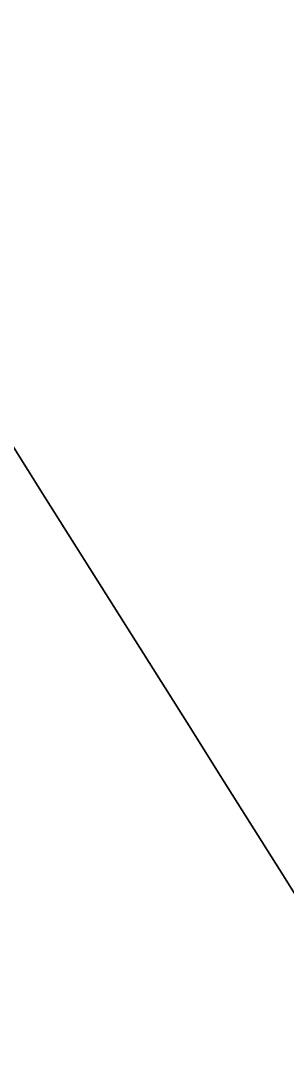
# Model space of a CAD drawing. Header units: millimetres. Extents: x 0 to 3661, y -1188 to 730.
# Drawn here: x 392.4837 to 392.5551, y 261.2592 to 261.5371 of the extents above; entities that cross this region are included whole.
import ezdxf

# ---------------------------------------------------------------- set-up
doc = ezdxf.new("R2010")
doc.units = ezdxf.units.MM
doc.layers.add('Blocks', color=7, linetype='Continuous')
doc.layers.add('Blocks$Inner', color=7, linetype='Continuous', lineweight=25, true_color=0x007f00)
doc.layers.add('Blocks$Outline', color=7, linetype='Continuous', lineweight=35, true_color=0xff3f3f)

# ---------------------------------------------------------------- blocks, each defined once
blk = doc.blocks.new('AA10 Dining Table Front')
at = {"layer": 'Blocks$Inner'}
for points, knots in [([(396.74963, 302.57862), (396.75037, 302.02751), (396.7534, 298.16498), (396.73416, 291.51073), (396.64942, 284.97058), (396.57352, 281.17969), (396.5315, 279.45653), (396.46079, 277.84433), (396.37077, 276.60047), (396.27966, 275.56464), (396.04192, 273.43657), (395.47944, 270.15899), (394.41462, 266.19899), (393.03388, 262.58895), (391.87768, 260.38682), (391.24775, 259.37453)], [-250.74417, -250.74417, -250.74417, -250.74417, -249.090857, -239.156546, -230.781569, -229.469017, -227.781635, -225.610544, -224.628361, -224.040493, -222.491211, -218.20502, -214.074058, -210.203512, -206.627258, -206.627258, -206.627258, -206.627258]), ([(456.22504, 251.21846), (443.61129, 251.21855), (429.3532, 251.21852), (414.37302, 251.21838), (411.51474, 251.21874), (410.0877, 251.2177), (409.32544, 251.21778), (408.69409, 251.21625), (407.90707, 251.23257), (405.97351, 251.39507), (403.24569, 251.99208), (398.81735, 253.94592), (395.03895, 257.23254), (393.1105, 260.43009), (392.43407, 261.49848)], [53.177964, 53.177964, 53.177964, 53.177964, 91.019217, 95.952232, 98.118514, 99.594078, 100.233279, 100.405425, 101.487866, 102.594566, 106.222139, 109.82515, 117.039814, 120.951369, 120.951369, 120.951369, 120.951369])]:
    blk.add_open_spline(points, degree=3, knots=knots, dxfattribs=at)
at = {"layer": 'Blocks$Outline'}
blk.add_open_spline([(456.22504, 251.21846), (443.61129, 251.21855), (429.3532, 251.21852), (414.37302, 251.21838), (411.51474, 251.21874), (410.0877, 251.2177), (409.32544, 251.21778), (408.69409, 251.21625), (407.90707, 251.23257), (405.97351, 251.39507), (403.24569, 251.99208), (398.81735, 253.94592), (395.03895, 257.23254), (393.1105, 260.43009), (392.43407, 261.49848)], degree=3, knots=[53.177964, 53.177964, 53.177964, 53.177964, 91.019217, 95.952232, 98.118514, 99.594078, 100.233279, 100.405425, 101.487866, 102.594566, 106.222139, 109.82515, 117.039814, 120.951369, 120.951369, 120.951369, 120.951369], dxfattribs=at)

msp = doc.modelspace()

# ---------------------------------------------------------------- block references
at = {"layer": 'Blocks'}
msp.add_blockref('AA10 Dining Table Front', (0, 0), dxfattribs=at)

doc.saveas('drawing.dxf')
